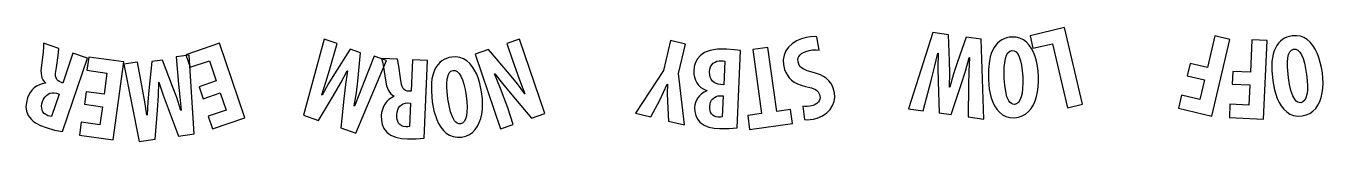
# Model space of a CAD drawing. Extents: x -76.5 to -43.1, y 132.1 to 135.1.
import ezdxf

# ---------------------------------------------------------------- set-up
doc = ezdxf.new("R2010")
doc.units = 0
doc.layers.add('LAYER_1', color=18, linetype='CONTINUOUS')

msp = doc.modelspace()

# ---------------------------------------------------------------- linework, layer by layer
at = {"layer": 'LAYER_1'}
for points in [[(-49.771, 135.072), (-50.659, 134.863), (-50.583, 134.539), (-50.077, 134.657), (-49.69, 133.011), (-49.307, 133.101)], [(-74.943, 134.286), (-75.315, 134.412), (-75.576, 133.647), (-75.63, 133.666), (-75.672, 133.683), (-75.707, 133.708), (-75.733, 133.74), (-75.752, 133.778), (-75.762, 133.827), (-75.764, 133.888), (-75.744, 134.047), (-75.696, 134.352), (-75.682, 134.537), (-76.072, 134.67), (-76.071, 134.579), (-76.082, 134.442), (-76.127, 134.108), (-76.14, 133.958), (-76.129, 133.833), (-76.114, 133.78), (-76.091, 133.731), (-76.06, 133.688), (-76.022, 133.65), (-76.024, 133.644), (-76.106, 133.629), (-76.182, 133.604), (-76.251, 133.568), (-76.313, 133.522), (-76.367, 133.468), (-76.414, 133.407), (-76.453, 133.339), (-76.483, 133.264), (-76.516, 133.145), (-76.527, 133.032), (-76.512, 132.923), (-76.468, 132.815), (-76.431, 132.759), (-76.388, 132.709), (-76.338, 132.664), (-76.281, 132.624), (-76.151, 132.555), (-76.004, 132.499), (-75.788, 132.436), (-75.585, 132.397)], [(-71.959, 133.242), (-71.521, 133.391), (-71.37, 132.95), (-71.831, 132.793), (-71.721, 132.469), (-70.888, 132.753), (-71.54, 134.67), (-72.407, 134.375), (-72.297, 134.051), (-71.802, 134.219), (-71.626, 133.701), (-72.064, 133.552)], [(-68.512, 134.663), (-68.845, 134.776), (-69.38, 132.82), (-68.988, 132.686), (-68.601, 133.329), (-68.414, 133.652), (-68.25, 133.959), (-68.245, 133.957), (-68.295, 133.61), (-68.337, 133.239), (-68.419, 132.493), (-68.027, 132.359), (-67.235, 134.229), (-67.557, 134.338), (-67.814, 133.683), (-67.937, 133.375), (-68.06, 133.053), (-68.069, 133.056), (-68.015, 133.395), (-67.981, 133.696), (-67.911, 134.424), (-68.176, 134.514), (-68.574, 133.884), (-68.729, 133.632), (-68.896, 133.337), (-68.905, 133.34), (-68.797, 133.667), (-68.706, 133.98)], [(-64.139, 134.665), (-63.992, 134.233), (-63.811, 133.728), (-63.672, 133.367), (-63.678, 133.366), (-63.867, 133.628), (-64.068, 133.877), (-64.609, 134.505), (-64.95, 134.389), (-64.298, 132.472), (-63.971, 132.584), (-64.115, 133.007), (-64.299, 133.503), (-64.454, 133.882), (-64.448, 133.884), (-64.249, 133.632), (-64.053, 133.394), (-63.501, 132.743), (-63.16, 132.859), (-63.812, 134.776)], [(-59.918, 134.736), (-60.099, 133.967), (-60.823, 132.869), (-60.425, 132.776), (-60.199, 133.21), (-60.1, 133.411), (-60.008, 133.616), (-60.003, 133.615), (-60.005, 133.386), (-59.999, 133.172), (-59.975, 132.67), (-59.565, 132.574), (-59.712, 133.892), (-59.535, 134.646)], [(-56.151, 134.834), (-56.223, 134.84), (-56.318, 134.835), (-56.428, 134.817), (-56.544, 134.786), (-56.676, 134.728), (-56.787, 134.657), (-56.878, 134.571), (-56.948, 134.471), (-56.995, 134.361), (-57.016, 134.244), (-57.011, 134.12), (-56.981, 133.99), (-56.951, 133.916), (-56.911, 133.847), (-56.862, 133.783), (-56.803, 133.724), (-56.732, 133.671), (-56.65, 133.626), (-56.555, 133.589), (-56.447, 133.559), (-56.29, 133.519), (-56.185, 133.477), (-56.149, 133.452), (-56.119, 133.423), (-56.097, 133.389), (-56.081, 133.35), (-56.071, 133.31), (-56.07, 133.271), (-56.077, 133.231), (-56.092, 133.192), (-56.117, 133.155), (-56.151, 133.123), (-56.195, 133.094), (-56.25, 133.07), (-56.328, 133.05), (-56.399, 133.042), (-56.462, 133.044), (-56.516, 133.053), (-56.467, 132.711), (-56.405, 132.704), (-56.326, 132.707), (-56.236, 132.72), (-56.142, 132.745), (-56.005, 132.806), (-55.894, 132.88), (-55.807, 132.967), (-55.745, 133.066), (-55.708, 133.173), (-55.692, 133.284), (-55.699, 133.398), (-55.728, 133.514), (-55.755, 133.58), (-55.793, 133.642), (-55.843, 133.702), (-55.903, 133.759), (-55.976, 133.812), (-56.061, 133.857), (-56.159, 133.895), (-56.271, 133.927), (-56.403, 133.964), (-56.504, 134.007), (-56.544, 134.034), (-56.577, 134.068), (-56.604, 134.108), (-56.625, 134.155), (-56.636, 134.202), (-56.638, 134.247), (-56.63, 134.291), (-56.613, 134.332), (-56.585, 134.371), (-56.546, 134.405), (-56.497, 134.435), (-56.436, 134.461), (-56.351, 134.484), (-56.26, 134.497), (-56.172, 134.501), (-56.096, 134.494)], [(-52.305, 134.825), (-52.528, 134.189), (-52.629, 133.883), (-52.729, 133.543), (-52.735, 133.544), (-52.729, 133.901), (-52.734, 134.214), (-52.763, 134.888), (-53.165, 134.943), (-53.794, 132.986), (-53.413, 132.933), (-53.206, 133.714), (-53.12, 134.052), (-53.031, 134.412), (-53.025, 134.411), (-53.033, 134.036), (-53.028, 133.687), (-53.003, 132.877), (-52.687, 132.834), (-52.435, 133.612), (-52.325, 133.954), (-52.225, 134.302), (-52.216, 134.3), (-52.232, 133.939), (-52.244, 133.588), (-52.256, 132.774), (-51.851, 132.719), (-51.918, 134.772)], [(-51.061, 132.755), (-50.954, 132.77), (-50.858, 132.802), (-50.772, 132.85), (-50.696, 132.916), (-50.63, 132.995), (-50.574, 133.085), (-50.528, 133.186), (-50.491, 133.298), (-50.465, 133.419), (-50.447, 133.545), (-50.439, 133.677), (-50.441, 133.814), (-50.451, 133.952), (-50.469, 134.083), (-50.494, 134.209), (-50.528, 134.328), (-50.57, 134.438), (-50.621, 134.536), (-50.681, 134.623), (-50.751, 134.697), (-50.83, 134.756), (-50.919, 134.797), (-51.018, 134.821), (-51.127, 134.827), (-51.198, 134.821), (-51.266, 134.806), (-51.329, 134.785), (-51.389, 134.755), (-51.444, 134.717), (-51.496, 134.671), (-51.543, 134.617), (-51.587, 134.556), (-51.626, 134.485), (-51.659, 134.406), (-51.686, 134.316), (-51.707, 134.217), (-51.732, 133.991), (-51.733, 133.726), (-51.71, 133.492), (-51.658, 133.264), (-51.62, 133.156), (-51.573, 133.059), (-51.515, 132.971), (-51.448, 132.894), (-51.37, 132.831), (-51.279, 132.787), (-51.176, 132.762)], [(-45.515, 134.769), (-45.898, 134.859), (-46.089, 134.046), (-46.533, 134.15), (-46.608, 133.832), (-46.164, 133.728), (-46.283, 133.221), (-46.757, 133.333), (-46.835, 132.999), (-45.978, 132.798)], [(-44.553, 134.741), (-44.946, 134.759), (-44.983, 133.924), (-45.439, 133.945), (-45.454, 133.618), (-44.998, 133.598), (-45.021, 133.078), (-45.508, 133.1), (-45.523, 132.758), (-44.644, 132.719)], [(-43.649, 132.8), (-43.544, 132.825), (-43.451, 132.866), (-43.37, 132.922), (-43.3, 132.994), (-43.242, 133.078), (-43.194, 133.173), (-43.158, 133.278), (-43.132, 133.394), (-43.116, 133.516), (-43.11, 133.643), (-43.115, 133.775), (-43.129, 133.912), (-43.151, 134.048), (-43.181, 134.177), (-43.218, 134.3), (-43.262, 134.415), (-43.314, 134.521), (-43.374, 134.614), (-43.442, 134.695), (-43.518, 134.762), (-43.602, 134.814), (-43.694, 134.847), (-43.795, 134.862), (-43.904, 134.857), (-43.975, 134.845), (-44.041, 134.824), (-44.102, 134.797), (-44.158, 134.762), (-44.21, 134.719), (-44.257, 134.669), (-44.3, 134.611), (-44.338, 134.545), (-44.37, 134.472), (-44.395, 134.389), (-44.414, 134.298), (-44.426, 134.197), (-44.43, 133.969), (-44.407, 133.706), (-44.363, 133.475), (-44.291, 133.252), (-44.243, 133.149), (-44.187, 133.056), (-44.121, 132.974), (-44.047, 132.903), (-43.964, 132.848), (-43.869, 132.812), (-43.765, 132.796)], [(-73.655, 134.182), (-74.004, 134.134), (-73.606, 132.145), (-73.195, 132.202), (-73.137, 132.95), (-73.114, 133.322), (-73.106, 133.67), (-73.1, 133.67), (-72.99, 133.338), (-72.861, 132.988), (-72.6, 132.283), (-72.19, 132.34), (-72.319, 134.366), (-72.656, 134.32), (-72.593, 133.619), (-72.565, 133.288), (-72.53, 132.945), (-72.539, 132.944), (-72.643, 133.271), (-72.748, 133.555), (-73.011, 134.237), (-73.288, 134.199), (-73.362, 133.458), (-73.388, 133.164), (-73.405, 132.825), (-73.414, 132.823), (-73.464, 133.164), (-73.523, 133.485)], [(-58.118, 134.481), (-58.278, 134.503), (-58.483, 134.518), (-58.714, 134.515), (-58.812, 134.503), (-58.9, 134.484), (-58.977, 134.459), (-59.045, 134.427), (-59.105, 134.389), (-59.156, 134.344), (-59.223, 134.267), (-59.275, 134.177), (-59.308, 134.073), (-59.324, 133.955), (-59.321, 133.872), (-59.307, 133.794), (-59.282, 133.72), (-59.245, 133.65), (-59.197, 133.588), (-59.137, 133.534), (-59.067, 133.49), (-58.986, 133.455), (-58.986, 133.443), (-59.058, 133.409), (-59.12, 133.369), (-59.173, 133.321), (-59.217, 133.268), (-59.251, 133.209), (-59.276, 133.147), (-59.292, 133.083), (-59.3, 133.015), (-59.296, 132.911), (-59.273, 132.811), (-59.229, 132.72), (-59.163, 132.642), (-59.11, 132.599), (-59.054, 132.564), (-58.994, 132.536), (-58.93, 132.514), (-58.796, 132.487), (-58.656, 132.475), (-58.413, 132.474), (-58.208, 132.494)], [(-57.412, 134.562), (-57.801, 134.509), (-57.575, 132.863), (-57.933, 132.814), (-57.883, 132.454), (-56.782, 132.605), (-56.832, 132.965), (-57.186, 132.916)], [(-51.061, 133.097), (-51.103, 133.102), (-51.141, 133.119), (-51.175, 133.148), (-51.204, 133.187), (-51.253, 133.294), (-51.287, 133.431), (-51.31, 133.59), (-51.323, 133.762), (-51.323, 134.048), (-51.312, 134.168), (-51.294, 134.275), (-51.267, 134.362), (-51.23, 134.426), (-51.183, 134.467), (-51.127, 134.484), (-51.07, 134.476), (-51.019, 134.445), (-50.974, 134.393), (-50.936, 134.318), (-50.904, 134.221), (-50.879, 134.103), (-50.861, 133.963), (-50.849, 133.802), (-50.846, 133.646), (-50.852, 133.509), (-50.866, 133.39), (-50.889, 133.289), (-50.92, 133.208), (-50.959, 133.149), (-51.006, 133.112)], [(-43.681, 133.141), (-43.723, 133.142), (-43.762, 133.156), (-43.799, 133.181), (-43.832, 133.218), (-43.889, 133.32), (-43.937, 133.453), (-43.974, 133.609), (-44.002, 133.78), (-44.029, 134.064), (-44.029, 134.185), (-44.02, 134.292), (-44.001, 134.382), (-43.97, 134.449), (-43.927, 134.494), (-43.873, 134.516), (-43.815, 134.513), (-43.762, 134.487), (-43.713, 134.439), (-43.668, 134.368), (-43.627, 134.275), (-43.591, 134.159), (-43.56, 134.022), (-43.534, 133.862), (-43.517, 133.707), (-43.51, 133.57), (-43.514, 133.45), (-43.527, 133.348), (-43.551, 133.264), (-43.584, 133.202), (-43.628, 133.161)], [(-75.017, 133.1), (-74.559, 133.037), (-74.622, 132.575), (-75.105, 132.642), (-75.151, 132.303), (-74.279, 132.183), (-74.004, 134.189), (-74.911, 134.313), (-74.958, 133.974), (-74.44, 133.903), (-74.515, 133.361), (-74.973, 133.424)], [(-66.178, 134.223), (-66.57, 134.241), (-66.607, 133.433), (-66.664, 133.436), (-66.71, 133.441), (-66.75, 133.455), (-66.784, 133.478), (-66.813, 133.51), (-66.836, 133.554), (-66.855, 133.612), (-66.881, 133.77), (-66.919, 134.076), (-66.958, 134.258), (-67.369, 134.277), (-67.343, 134.189), (-67.315, 134.055), (-67.265, 133.722), (-67.236, 133.574), (-67.191, 133.457), (-67.161, 133.41), (-67.125, 133.37), (-67.084, 133.337), (-67.037, 133.311), (-67.037, 133.305), (-67.112, 133.268), (-67.177, 133.222), (-67.233, 133.169), (-67.28, 133.107), (-67.317, 133.04), (-67.345, 132.968), (-67.363, 132.892), (-67.372, 132.812), (-67.37, 132.688), (-67.349, 132.577), (-67.304, 132.476), (-67.232, 132.385), (-67.181, 132.342), (-67.125, 132.306), (-67.064, 132.277), (-66.999, 132.254), (-66.855, 132.224), (-66.698, 132.211), (-66.473, 132.211), (-66.267, 132.23)], [(-65.302, 132.256), (-65.197, 132.281), (-65.104, 132.322), (-65.023, 132.378), (-64.953, 132.45), (-64.895, 132.534), (-64.847, 132.629), (-64.81, 132.734), (-64.784, 132.85), (-64.769, 132.972), (-64.763, 133.099), (-64.767, 133.231), (-64.781, 133.368), (-64.804, 133.504), (-64.833, 133.633), (-64.87, 133.756), (-64.915, 133.872), (-64.967, 133.977), (-65.027, 134.071), (-65.095, 134.151), (-65.17, 134.218), (-65.254, 134.27), (-65.347, 134.303), (-65.448, 134.318), (-65.557, 134.313), (-65.627, 134.301), (-65.693, 134.281), (-65.754, 134.253), (-65.811, 134.218), (-65.863, 134.175), (-65.91, 134.125), (-65.952, 134.067), (-65.99, 134.002), (-66.022, 133.928), (-66.048, 133.845), (-66.067, 133.754), (-66.079, 133.653), (-66.083, 133.425), (-66.06, 133.162), (-66.015, 132.931), (-65.943, 132.708), (-65.895, 132.605), (-65.839, 132.512), (-65.774, 132.43), (-65.7, 132.359), (-65.616, 132.304), (-65.522, 132.268), (-65.417, 132.252)], [(-58.551, 133.604), (-58.636, 133.608), (-58.694, 133.616), (-58.747, 133.634), (-58.795, 133.661), (-58.838, 133.697), (-58.873, 133.742), (-58.898, 133.796), (-58.912, 133.859), (-58.916, 133.93), (-58.906, 134.002), (-58.887, 134.064), (-58.858, 134.115), (-58.82, 134.156), (-58.774, 134.186), (-58.725, 134.207), (-58.67, 134.219), (-58.611, 134.22), (-58.563, 134.217), (-58.524, 134.21)], [(-65.333, 132.597), (-65.376, 132.598), (-65.415, 132.612), (-65.451, 132.637), (-65.484, 132.674), (-65.542, 132.776), (-65.589, 132.909), (-65.626, 133.065), (-65.655, 133.236), (-65.681, 133.52), (-65.681, 133.641), (-65.672, 133.748), (-65.653, 133.838), (-65.623, 133.905), (-65.58, 133.95), (-65.525, 133.972), (-65.468, 133.969), (-65.415, 133.943), (-65.365, 133.895), (-65.32, 133.824), (-65.279, 133.731), (-65.244, 133.616), (-65.213, 133.478), (-65.187, 133.318), (-65.17, 133.164), (-65.163, 133.026), (-65.166, 132.906), (-65.18, 132.804), (-65.203, 132.72), (-65.237, 132.658), (-65.28, 132.617)], [(-75.868, 132.788), (-75.911, 132.793), (-75.96, 132.807), (-76.015, 132.834), (-76.059, 132.867), (-76.091, 132.906), (-76.111, 132.951), (-76.121, 133.001), (-76.122, 133.054), (-76.114, 133.111), (-76.097, 133.171), (-76.071, 133.231), (-76.039, 133.282), (-76.001, 133.326), (-75.957, 133.36), (-75.908, 133.385), (-75.855, 133.396), (-75.799, 133.396), (-75.739, 133.382), (-75.673, 133.36)], [(-66.648, 132.527), (-66.69, 132.519), (-66.741, 132.519), (-66.802, 132.53), (-66.854, 132.549), (-66.895, 132.578), (-66.927, 132.616), (-66.95, 132.661), (-66.966, 132.711), (-66.974, 132.768), (-66.974, 132.83), (-66.967, 132.895), (-66.95, 132.954), (-66.926, 133.006), (-66.893, 133.051), (-66.853, 133.088), (-66.805, 133.114), (-66.751, 133.129), (-66.69, 133.134), (-66.62, 133.13)], [(-58.589, 132.778), (-58.633, 132.771), (-58.691, 132.771), (-58.747, 132.779), (-58.795, 132.796), (-58.834, 132.821), (-58.864, 132.854), (-58.887, 132.894), (-58.902, 132.939), (-58.91, 132.989), (-58.911, 133.043), (-58.903, 133.103), (-58.887, 133.156), (-58.862, 133.203), (-58.83, 133.244), (-58.791, 133.277), (-58.748, 133.3), (-58.701, 133.313), (-58.649, 133.317), (-58.565, 133.313)]]:
    msp.add_lwpolyline(points, close=True, dxfattribs=at)

doc.saveas('drawing.dxf')
